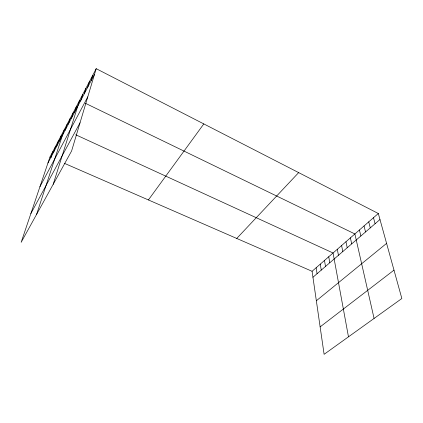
<?xml version="1.0" encoding="UTF-8"?>
<svg xmlns="http://www.w3.org/2000/svg" width="423" height="423" viewBox="0 0 423 423"><rect width="100%" height="100%" fill="white"/><g stroke="black" fill="none" stroke-linecap="round" stroke-linejoin="round"><path stroke-width="0.63" d="M96.195 68.679L71.609 150.974L21.15 242.337L49.962 157.033L96.195 68.679L378.315 213.499L401.85 298.511L324.108 354.321L312.079 271.291L378.315 213.499M91.035 80.925L92.748 75.268M87.624 87.429L89.364 81.734M84.272 93.811L86.038 88.084M80.983 100.077L82.776 94.324M53.187 184.328L79.566 100.452L80.735 101.018M74.575 112.275L76.42 106.469M71.461 118.213L73.322 112.386M68.394 124.05L70.281 118.202M65.385 129.787L67.289 123.918M36.6 214.366L64.349 129.533L65.48 130.051M59.426 141.129L61.372 135.223M56.481 146.739L58.448 140.817M53.589 152.248L55.566 146.316M50.744 157.668L52.743 151.72M47.947 162.998L94.514 74.305M39.931 186.728L87.767 96.883M30.863 213.583L80.026 122.792M148.399 199.942L203.807 123.918M236.737 238.45L298.664 172.61M312.946 277.261L379.986 219.521M316.351 300.758L386.59 243.378M320.132 326.884L393.993 270.138M49.962 157.033L51.125 157.541M64.47 163.357L312.079 271.291M75.765 134.778L333.054 252.991L348.473 336.83M85.404 103.281L354.881 233.945L374.075 318.45M373.493 217.708L375.095 223.73M368.74 221.853L370.278 227.881M364.05 225.945L365.535 231.968M359.434 229.975L360.856 235.997M350.392 237.863L351.703 243.881M345.966 241.723L347.225 247.735M341.599 245.536L342.804 251.542M337.3 249.29L338.453 255.291M328.74 256.756L329.792 262.746M324.489 260.468L325.493 266.453M320.296 264.126L321.253 270.107M316.161 267.733L317.07 273.707"/></g></svg>
